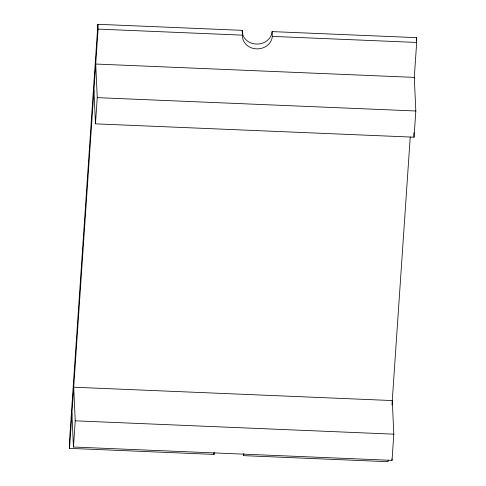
<?xml version="1.0" encoding="UTF-8"?>
<svg xmlns="http://www.w3.org/2000/svg" width="486" height="486" viewBox="0 0 486 486"><rect width="100%" height="100%" fill="white"/><g stroke="black" fill="none" stroke-linecap="round" stroke-linejoin="round"><path stroke-width="0.73" d="M414.254 78.015L416.678 42.446L416.459 37.647L272.105 31.596A14.963 13.11 -2.6 0 1 256.28 44.074A14.963 13.11 -2.6 0 1 242.241 30.345L97.886 24.3L69.322 443.554L69.541 448.353L214.016 454.41L214.186 452.49M69.541 448.353L98.105 29.099L97.886 24.3M73.447 447.023L75.233 420.821L73.702 387.214L392.281 400.561L393.806 434.162L392.02 460.37L73.447 447.023L71.916 413.416M95.469 123.845L97.249 97.643L95.724 64.037L414.297 77.383L415.828 110.99L414.042 137.192L95.469 123.845L93.938 90.244M416.253 40.672L416.459 37.647M388.217 460.187L388.114 461.7L243.632 455.649L243.541 453.59M391.977 404.941L410.233 137.046M243.632 455.649L243.759 454.149M98.105 29.099L242.459 35.15A14.963 13.11 -2.6 0 0 256.499 48.873A14.963 13.11 -2.6 0 0 272.324 36.401L416.678 42.446M97.249 97.643L415.828 110.99M75.233 420.821L393.806 434.162M413.835 132.714L414.042 137.192M391.953 458.875L392.02 460.37M272.105 31.596L272.324 36.401M242.241 30.345L242.459 35.15M213.955 453.037L214.016 454.41"/></g></svg>
